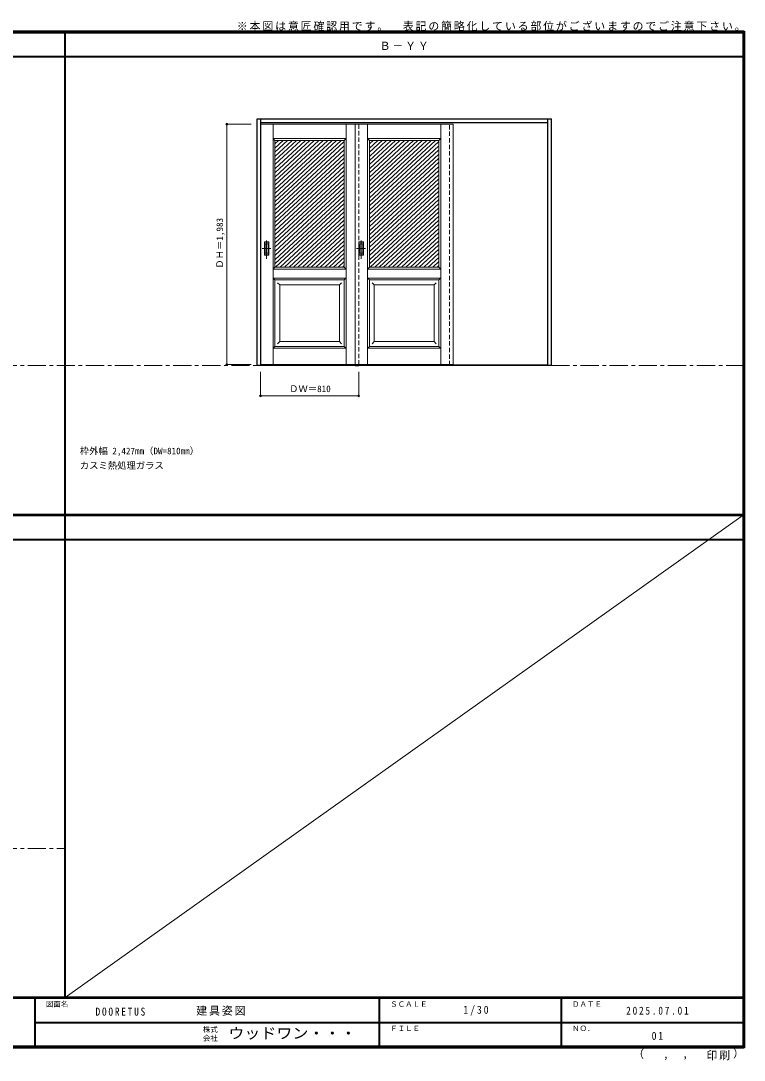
# Model space of a CAD drawing. Units: millimetres, scale not verified. Extents: x -6000 to 5700, y -4307 to 4260.
# Drawn here: x -267 to 5700, y -4307 to 4260 of the extents above; entities that cross this region are included whole.
import ezdxf
from ezdxf.enums import TextEntityAlignment as Align

# ---------------------------------------------------------------- set-up
doc = ezdxf.new("R2010")
doc.units = ezdxf.units.MM
doc.header["$LTSCALE"] = 30
doc.header["$PDMODE"] = 32
doc.header["$PDSIZE"] = 15
doc.linetypes.add('CHAIN1', pattern=[8, 5, -1, 1, -1])
doc.linetypes.add('DASHED1', pattern=[1.8, 1.2, -0.6])
for name, color, linetype, lineweight in [('0-1_通り芯', 7, 'CHAIN1', 18), ('0-2_扉', 7, 'Continuous', 18), ('0-4_枠', 3, 'Continuous', 25), ('0-6_引手', 7, 'Continuous', 18), ('0-B_寸法', 4, 'Continuous', 9), ('0-C_ハッチ', 4, 'Continuous', 9), ('F-1_枠', 6, 'Continuous', 40), ('F-A_文字', 7, 'Continuous', 18)]:
    doc.layers.add(name, color=color, linetype=linetype, lineweight=lineweight)
doc.layers.add('0-A_文字', color=7, linetype='Continuous')
doc.styles.add('ＭＳ ゴシック', font='')
doc.styles.get('ＭＳ ゴシック').set_extended_font_data('MS Gothic')

msp = doc.modelspace()

# ---------------------------------------------------------------- linework, layer by layer
at = {"layer": '0-1_通り芯'}
for p, q in [((-5490, 1418), (5690, 1418)), ((-5490, -2562.5), (100, -2562.5))]:
    msp.add_line(p, q, dxfattribs=at)
at = {"layer": '0-2_扉', "color": 4, "linetype": 'DASHED1', "lineweight": 9}
for p, q in [((1710, 3409), (1710, 1426)), ((1713, 3409), (1710, 3409)), ((2520, 1426), (2520, 3409)), ((3270, 1421), (3270, 3423)), ((3300, 1421), (3300, 3423)), ((1713, 1426), (1710, 1426))]:
    msp.add_line(p, q, dxfattribs=at)
at = {"layer": '0-2_扉'}
for p, q in [((1713, 3409), (2520, 3409)), ((1813.5, 1426), (1813.5, 3409)), ((2416.5, 1426), (2416.5, 3409)), ((2490, 3409), (2520, 3409)), ((2490, 1426), (2490, 3409)), ((3300, 3409), (2490, 3409)), ((2593.5, 1426), (2593.5, 3409)), ((3196.5, 1426), (3196.5, 3409)), ((1813.5, 3289), (1828.5, 3274)), ((1828.5, 2360.24), (1828.5, 3274)), ((1828.5, 3274), (2401.5, 3274)), ((2401.5, 2229), (2401.5, 3274)), ((2608.5, 2229), (2608.5, 3274)), ((3181.5, 3274), (2608.5, 3274)), ((3196.5, 3289), (3181.5, 3274)), ((3181.5, 2360.24), (3181.5, 3274)), ((1828.69, 3091), (1828.5, 3091)), ((3181.31, 3091), (3181.5, 3091)), ((1828.5, 2229), (1828.5, 2371.05)), ((3181.5, 2229), (3181.5, 2371.05)), ((1813.5, 2214), (1828.5, 2229)), ((1828.5, 2229), (2017.5, 2229)), ((2401.5, 2229), (1873.5, 2229)), ((2608.5, 2229), (3136.5, 2229)), ((3181.5, 2229), (2992.5, 2229)), ((3196.5, 2214), (3181.5, 2229)), ((1813.5, 2139), (1828.5, 2124)), ((1813.5, 2139), (2416.5, 2139)), ((1828.5, 1576), (1828.5, 2124)), ((1868.54, 2084), (1850.86, 2101.68)), ((2361.5, 2084), (1868.5, 2084)), ((1868.5, 1616), (1868.5, 2084)), ((2361.5, 2084), (2379.18, 2101.68)), ((2361.5, 2084), (2361.5, 1616)), ((2401.5, 1576), (2401.5, 2124)), ((3196.5, 2139), (2593.5, 2139)), ((2608.5, 1576), (2608.5, 2124)), ((2648.5, 2084), (2630.82, 2101.68)), ((2648.5, 2084), (3141.5, 2084)), ((2648.5, 2084), (2648.5, 1616)), ((3141.46, 2084), (3159.14, 2101.68)), ((3141.5, 1616), (3141.5, 2084)), ((3196.5, 2139), (3181.5, 2124)), ((3181.5, 1576), (3181.5, 2124)), ((1828.5, 1576), (1813.5, 1561)), ((1813.5, 1561), (2416.5, 1561)), ((1868.5, 1616), (1850.82, 1598.32)), ((1868.5, 1616), (1868.5, 1617.43)), ((2361.5, 1616), (1868.5, 1616)), ((2361.5, 1616), (2379.18, 1598.32)), ((3196.5, 1561), (2593.5, 1561)), ((2648.5, 1616), (2630.82, 1598.32)), ((2648.5, 1616), (3141.5, 1616)), ((3141.5, 1616), (3141.5, 1617.43)), ((3141.5, 1616), (3159.18, 1598.32)), ((3181.5, 1576), (3196.5, 1561)), ((1713, 1426), (2520, 1426)), ((2490, 1426), (2520, 1426))]:
    msp.add_line(p, q, dxfattribs=at)
at = {"layer": '0-2_扉', "color": 3, "lineweight": 25}
msp.add_line((2490, 1418), (2520, 1418), dxfattribs=at)
at = {"layer": '0-2_扉'}
for points in [[(3300, 3409), (3300, 1426), (2490, 1426)], [(1813.5, 3289), (2416.5, 3289), (2401.5, 3274)], [(3196.5, 3289), (2593.5, 3289), (2608.5, 3274)], [(2401.5, 2229), (2416.5, 2214), (1813.5, 2214)], [(2608.5, 2229), (2593.5, 2214), (3196.5, 2214)], [(1828.5, 2124), (2401.5, 2124), (2416.5, 2139)], [(3181.5, 2124), (2608.5, 2124), (2593.5, 2139)], [(1828.5, 1576), (2401.5, 1576), (2416.5, 1561)], [(3181.5, 1576), (2608.5, 1576), (2593.5, 1561)]]:
    msp.add_lwpolyline(points, dxfattribs=at)
at = {"layer": '0-4_枠'}
for p, q in [((1683, 3453), (4110, 3453)), ((1713, 1418), (1713, 3453)), ((4080, 1418), (4080, 3453)), ((4110, 1418), (4110, 3453)), ((1713, 3423), (4080, 3423)), ((4080, 1421), (1713, 1421)), ((4080, 1418), (1713, 1418)), ((4110, 1418), (4080, 1418))]:
    msp.add_line(p, q, dxfattribs=at)
msp.add_lwpolyline([(1713, 1418), (1683, 1418), (1683, 3453)], dxfattribs=at)
at = {"layer": '0-6_引手'}
for p, q in [((1742, 2438.5), (1780, 2438.5)), ((1742, 2328.5), (1742, 2438.5)), ((1748.5, 2422.5), (1773.5, 2422.5)), ((1748.5, 2344.5), (1748.5, 2422.5)), ((1773.5, 2344.5), (1773.5, 2422.5)), ((1780, 2328.5), (1780, 2438.5)), ((2522, 2438.5), (2560, 2438.5)), ((2522, 2328.5), (2522, 2438.5)), ((2528.5, 2422.5), (2553.5, 2422.5)), ((2528.5, 2344.5), (2528.5, 2422.5)), ((2553.5, 2344.5), (2553.5, 2422.5)), ((2560, 2328.5), (2560, 2438.5)), ((1742, 2328.5), (1780, 2328.5)), ((1748.5, 2344.5), (1773.5, 2344.5)), ((2522, 2328.5), (2560, 2328.5)), ((2528.5, 2344.5), (2553.5, 2344.5))]:
    msp.add_line(p, q, dxfattribs=at)
at = {"layer": '0-6_引手', "linetype": 'CHAIN1'}
for p, q in [((1761, 2298.27), (1761, 2469.12)), ((2541, 2298.27), (2541, 2469.12)), ((1722.93, 2383.5), (1795.43, 2383.5)), ((2502.92, 2383.5), (2575.43, 2383.5))]:
    msp.add_line(p, q, dxfattribs=at)
at = {"layer": '0-6_引手', "linetype": 'DASHED1'}
for p, q in [((1777, 2332.5), (1777, 2434.5)), ((2557, 2332.5), (2557, 2434.5)), ((1745, 2332.5), (1777, 2332.5)), ((2525, 2332.5), (2557, 2332.5))]:
    msp.add_line(p, q, dxfattribs=at)
for points in [[(1745, 2332.5), (1745, 2434.5), (1777, 2434.5)], [(2525, 2332.5), (2525, 2434.5), (2557, 2434.5)]]:
    msp.add_lwpolyline(points, dxfattribs=at)
at = {"layer": '0-B_寸法'}
for p, q in [((1433, 3409), (1633, 3409)), ((1433, 3409), (1433, 1426)), ((1433, 1426), (1633, 1426)), ((1710, 1168), (1710, 1368)), ((2520, 1168), (2520, 1368)), ((1710, 1168), (2520, 1168))]:
    msp.add_line(p, q, dxfattribs=at)
at = {"layer": '0-B_寸法', "color": 7}
for p in [(1433, 3409), (1433, 1426), (1710, 1168), (2520, 1168)]:
    msp.add_point(p, dxfattribs=at)
at = {"layer": '0-C_ハッチ'}
for p, q in [((1896.64, 3274), (1828.5, 3210.9)), ((1933.44, 3274), (1828.5, 3176.83)), ((1970.24, 3274), (1828.5, 3142.76)), ((2007.03, 3274), (1828.5, 3108.69)), ((1859.85, 3274), (1828.5, 3244.97)), ((2043.83, 3274), (1828.5, 3074.62)), ((2080.63, 3274), (1828.5, 3040.55)), ((2117.42, 3274), (1828.5, 3006.48)), ((2154.22, 3274), (1828.5, 2972.41)), ((2191.02, 3274), (1828.5, 2938.34)), ((2227.81, 3274), (1828.5, 2904.26)), ((2264.61, 3274), (1828.5, 2870.19)), ((2301.41, 3274), (1828.5, 2836.12)), ((2338.2, 3274), (1828.5, 2802.05)), ((2375, 3274), (1828.5, 2767.98)), ((2401.5, 3264.46), (1828.5, 2733.91)), ((2676.64, 3274), (2608.5, 3210.9)), ((2713.44, 3274), (2608.5, 3176.83)), ((2750.24, 3274), (2608.5, 3142.76)), ((2787.03, 3274), (2608.5, 3108.69)), ((2639.85, 3274), (2608.5, 3244.97)), ((2823.83, 3274), (2608.5, 3074.62)), ((2860.63, 3274), (2608.5, 3040.55)), ((2897.42, 3274), (2608.5, 3006.48)), ((2934.22, 3274), (2608.5, 2972.41)), ((2971.02, 3274), (2608.5, 2938.34)), ((3007.81, 3274), (2608.5, 2904.26)), ((3044.61, 3274), (2608.5, 2870.19)), ((3081.41, 3274), (2608.5, 2836.12)), ((3118.2, 3274), (2608.5, 2802.05)), ((3155, 3274), (2608.5, 2767.98)), ((3181.5, 3264.46), (2608.5, 2733.91)), ((2401.5, 3230.39), (1828.5, 2699.84)), ((2401.5, 3196.32), (1828.5, 2665.77)), ((3181.5, 3230.39), (2608.5, 2699.84)), ((3181.5, 3196.32), (2608.5, 2665.77)), ((2401.5, 3162.25), (1828.5, 2631.7)), ((2401.5, 3128.18), (1828.5, 2597.62)), ((2401.5, 3094.11), (1828.5, 2563.55)), ((3181.5, 3162.25), (2608.5, 2631.7)), ((3181.5, 3128.18), (2608.5, 2597.62)), ((3181.5, 3094.11), (2608.5, 2563.55)), ((2401.5, 3060.04), (1828.5, 2529.48)), ((2401.5, 3025.97), (1828.5, 2495.41)), ((3181.5, 3060.04), (2608.5, 2529.48)), ((3181.5, 3025.97), (2608.5, 2495.41)), ((2401.5, 2991.9), (1828.5, 2461.34)), ((2401.5, 2957.82), (1828.5, 2427.27)), ((2401.5, 2923.75), (1828.5, 2393.2)), ((3181.5, 2991.9), (2608.5, 2461.34)), ((3181.5, 2957.82), (2608.5, 2427.27)), ((3181.5, 2923.75), (2608.5, 2393.2)), ((2401.5, 2889.68), (1828.5, 2359.13)), ((2401.5, 2855.61), (1828.5, 2325.06)), ((3181.5, 2889.68), (2608.5, 2359.13)), ((3181.5, 2855.61), (2608.5, 2325.06)), ((2401.5, 2821.54), (1828.5, 2290.98)), ((2401.5, 2787.47), (1828.5, 2256.91)), ((2401.5, 2753.4), (1835.15, 2229)), ((3181.5, 2821.54), (2608.5, 2290.98)), ((3181.5, 2787.47), (2608.5, 2256.91)), ((3181.5, 2753.4), (2615.15, 2229)), ((2401.5, 2719.33), (1871.95, 2229)), ((2401.5, 2685.26), (1908.74, 2229)), ((3181.5, 2719.33), (2651.95, 2229)), ((3181.5, 2685.26), (2688.74, 2229)), ((2401.5, 2651.19), (1945.54, 2229)), ((2401.5, 2617.11), (1982.34, 2229)), ((2401.5, 2583.04), (2019.13, 2229)), ((3181.5, 2651.19), (2725.54, 2229)), ((3181.5, 2617.11), (2762.34, 2229)), ((3181.5, 2583.04), (2799.13, 2229)), ((2401.5, 2548.97), (2055.93, 2229)), ((2401.5, 2514.9), (2092.73, 2229)), ((3181.5, 2548.97), (2835.93, 2229)), ((3181.5, 2514.9), (2872.73, 2229)), ((2401.5, 2480.83), (2129.52, 2229)), ((2401.5, 2446.76), (2166.32, 2229)), ((2401.5, 2412.69), (2203.12, 2229)), ((3181.5, 2480.83), (2909.52, 2229)), ((3181.5, 2446.76), (2946.32, 2229)), ((3181.5, 2412.69), (2983.12, 2229)), ((2401.5, 2378.62), (2239.91, 2229)), ((2401.5, 2344.55), (2276.71, 2229)), ((3181.5, 2378.62), (3019.91, 2229)), ((3181.5, 2344.55), (3056.71, 2229)), ((2401.5, 2310.47), (2313.51, 2229)), ((2401.5, 2276.4), (2350.3, 2229)), ((2401.5, 2242.33), (2387.1, 2229)), ((3181.5, 2310.47), (3093.51, 2229)), ((3181.5, 2276.4), (3130.3, 2229)), ((3181.5, 2242.33), (3167.1, 2229))]:
    msp.add_line(p, q, dxfattribs=at)
at = {"layer": 'F-1_枠'}
for p, q in [((-6000, 4175), (5700, 4175)), ((-6000, 4170), (5700, 4170)), ((-6000, 4165), (5700, 4165)), ((100, -3790), (100, 4175)), ((5690, 4175), (5690, -4205)), ((5695, 4175), (5695, -4205)), ((5700, 4175), (5700, -4205)), ((-6000, 3965), (5700, 3965)), ((-6000, 190.5), (5700, 190.5)), ((-6000, 187.5), (5700, 187.5)), ((-6000, 184.5), (5700, 184.5)), ((-6000, -15.5), (5700, -15.5)), ((5700, -3790), (-6000, -3790)), ((5700, -3795), (-6000, -3795)), ((-150, -3795), (-150, -4195)), ((2690, -3795), (2690, -4195)), ((4190, -3795), (4190, -4195)), ((-150, -3995), (5690, -3995.01)), ((5700, -4195), (-6000, -4195)), ((5700, -4200), (-6000, -4200)), ((5700, -4205), (-6000, -4205))]:
    msp.add_line(p, q, dxfattribs=at)
at = {"layer": 'F-A_文字'}
msp.add_line((5690, 184.5), (100, -3790), dxfattribs=at)

# ---------------------------------------------------------------- texts
at = {"layer": '0-A_文字', "style": 'ＭＳ ゴシック'}
for s, p in [('枠外幅 2,427mm（DW=810mm）', (220, 670.5)), ('カスミ熱処理ガラス', (220, 550.5))]:
    msp.add_text(s, height=54.99, dxfattribs=at).set_placement(p, align=Align.BOTTOM_LEFT)
at = {"layer": '0-A_文字', "char_height": 65.98, "attachment_point": 7, "style": 'ＭＳ ゴシック'}
for s, insert in [('\\T1.17;※本図は意匠確認用です。\u3000表記の簡略化している部位がございますのでご注意下さい。', (1515, 4175)), ('\\T1.17;Ｂ－ＹＹ', (2692.5, 4020))]:
    msp.add_mtext(s, dxfattribs=dict(at, insert=insert))
at = {"layer": '0-B_寸法', "color": 7, "style": 'ＭＳ ゴシック'}
msp.add_text('ＤＨ＝1,983', height=54.99, rotation=90, dxfattribs=at).set_placement((1418, 2217.25), align=Align.BOTTOM_LEFT)
msp.add_text('ＤＷ＝810', height=54.99, dxfattribs=at).set_placement((1946.25, 1183), align=Align.BOTTOM_LEFT)
at = {"layer": 'F-A_文字', "style": 'ＭＳ ゴシック'}
for s, height, p in [('図面名', 43.99, (-60, -3880)), ('ＳＣＡＬＥ', 43.99, (2780, -3880)), ('ＤＡＴＥ', 43.99, (4280, -3880)), ('株式', 43.99, (1235, -4089)), ('ＦＩＬＥ', 43.99, (2780, -4080)), ('ＮＯ．', 43.99, (4280, -4080)), ('会社', 43.99, (1235, -4161)), ('（', 65.98, (4784.03, -4308.31)), (',', 65.98, (5031.28, -4308.31)), (',', 65.98, (5190.2, -4305.53)), ('）', 65.98, (5608.4, -4304.13))]:
    msp.add_text(s, height=height, dxfattribs=at).set_placement(p, align=Align.BOTTOM_LEFT)
at = {"layer": 'F-A_文字', "style": 'ＭＳ ゴシック', "width": 1.1}
msp.add_text('ウッドワン・・・', height=87.98, dxfattribs=at).set_placement((1445, -4155), align=Align.BOTTOM_LEFT)
at = {"layer": 'F-A_文字', "char_height": 65.98, "attachment_point": 7, "style": 'ＭＳ ゴシック'}
for s, insert in [('\\T1.38;\\W0.9;1/30', (3383.75, -3940)), ('\\T1.39;\\W0.85;DOORETUS', (350, -3940.79)), ('\\T1.17;建具姿図', (1180.42, -3940)), ('\\T1.39;\\W0.85;2025.07.01', (4726.25, -3932.5)), ('\\T1.36;\\W0.9;01', (4936.25, -4140)), ('\\T1.17;印刷', (5388.15, -4306.92))]:
    msp.add_mtext(s, dxfattribs=dict(at, insert=insert))

doc.saveas('drawing.dxf')
